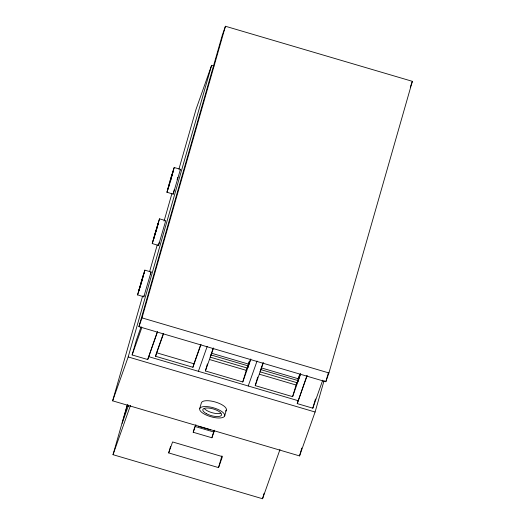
<?xml version="1.0" encoding="UTF-8"?>
<svg xmlns="http://www.w3.org/2000/svg" width="525" height="525" viewBox="0 0 525 525"><rect width="100%" height="100%" fill="white"/><g stroke="black" fill="none" stroke-linecap="round" stroke-linejoin="round"><path stroke-width="0.79" d="M158.668 244.427L158.504 245.483L152.23 243.541L158.629 221.918L157.612 226.019M173.355 193.102L173.184 194.152L166.917 192.209L170.1 180.83M144.014 295.634L143.804 296.835L137.55 294.814L143.942 273.243L141.612 281.918M158.819 243.856L159.114 242.707M173.499 192.531L173.795 191.382M173.959 190.792L174.287 189.604M154.186 236.467L153.162 240.568L159.521 218.84L165.756 220.671L158.504 245.483M140.123 285.607L138.482 291.893L140.195 286.67M169.418 183.205L167.862 189.217L168.998 185.843M171.747 176.623L173.302 170.612L172.167 173.985M324.115 380.494L315.092 412.02L299.552 455.917L112.639 400.837L142.629 296.008M149.618 271.576L157.29 244.775M164.049 221.13L171.944 193.541M178.933 169.109L196.074 109.207L211.614 65.317L213.97 66.012M112.639 400.837L128.179 356.947L211.614 65.317M138.908 326.662L222.344 35.031L225.448 26.25L412.361 81.329L328.926 372.96L325.815 381.734L138.908 326.662L142.013 317.881L225.448 26.25M157.625 331.524L147.709 359.54L132.129 354.946L136.303 340.364L141.127 326.734M280.002 449.472L262.553 498.75L113.019 454.689L127.411 404.388M147.709 359.54L157.119 332.391M201.023 344.426L192.931 367.277L155.551 356.265L156.548 352.761L193.935 363.779L200.675 344.735M192.931 367.277L193.935 363.779M168.689 452.917L172.581 441.945L222.423 456.632L218.538 467.604L168.689 452.917L169.66 449.525M250.865 359.113L242.773 381.964L205.393 370.952L207.395 363.95M250.628 359.113L247.551 368.143L210.164 357.131L213.248 348.095M199.736 408.594L201.403 402.76A12.994 4.646 16 0 1 217.035 402.557A12.994 4.646 16 0 1 225.501 411.114M214.587 430.178L211.897 437.771L193.207 432.265L194.663 427.166M211.897 437.771L214.102 430.421M224.661 415.938A12.994 4.646 16 0 0 207.309 406.626A12.994 4.646 16 0 0 204.619 414.232A12.994 4.646 16 0 0 224.661 415.938L226.327 410.104M242.773 381.964L246.914 368.038M218.538 467.604L220.828 459.624A42.263 0.873 -73.6 0 1 221.911 455.897M247.551 368.143L249.513 361.279M300.707 373.8L292.615 396.651L255.235 385.639L257.683 377.081M300.471 373.8L297.393 382.83L260.013 371.818L263.091 362.782M262.553 498.75L264.127 493.238M292.615 396.651L296.756 382.725M297.609 382.069L299.795 374.443M322.731 380.172L312.815 408.188L297.235 403.6L306.922 375.697M312.815 408.188L315.446 398.98M299.552 455.917L301.803 448.035M325.815 381.734L328.525 372.277M169.883 448.757L170.54 446.467M154.343 235.633L159.521 218.84M157.454 226.852L152.27 243.646M169.942 181.132L171.839 174.766M170.257 181.945L171.222 178.69M140.661 283.5L144.854 270.139L151.082 271.976L143.804 296.835M140.805 284.885L144.854 270.139M170.822 178.388L174.208 167.508L180.436 169.345L173.184 194.152M169.319 185.056L174.208 167.508M177.135 179.721L177.837 177.384M140.89 284.36L137.57 294.998M169.634 183.77L166.957 192.321M150.321 274.103L151.082 271.976M132.129 354.946L141.783 327.692M128.599 405.097L122.141 423.327L127.148 405.832L128.704 406.291M113.019 454.689L130.469 405.412M156.817 351.999L163.295 333.723M155.551 356.265L163.643 333.414M198.384 371.306L207.231 346.323M205.393 370.952L213.485 348.101M193.207 432.265L195.897 424.673M247.984 365.019L249.316 361.246M248.227 385.993L257.073 361.01M255.235 385.639L263.327 362.788M297.826 379.706L299.696 374.423M297.235 403.6L307.158 375.585M410.288 87.183L412.361 81.329M180.147 170.087L180.436 169.345M142.013 317.881L328.926 372.96M211.444 353.187L248.83 364.199M261.286 367.874L298.673 378.886M210.945 354.933L248.325 365.951M260.787 369.62L298.167 380.638M209.508 359.513L246.113 370.302M259.35 374.2L295.956 384.989M148.542 356.619L298.069 400.68M128.179 356.947L315.092 412.02M198.378 426.254L210.84 429.929M194.873 426.431L213.563 431.944M220.461 413.398A9.745 3.485 16 0 1 204.304 408.548M206.41 413.68A9.745 3.485 16 0 0 221.524 415.065A9.745 3.485 16 0 0 208.661 408.05A9.745 3.485 16 0 0 206.41 413.68"/></g></svg>
